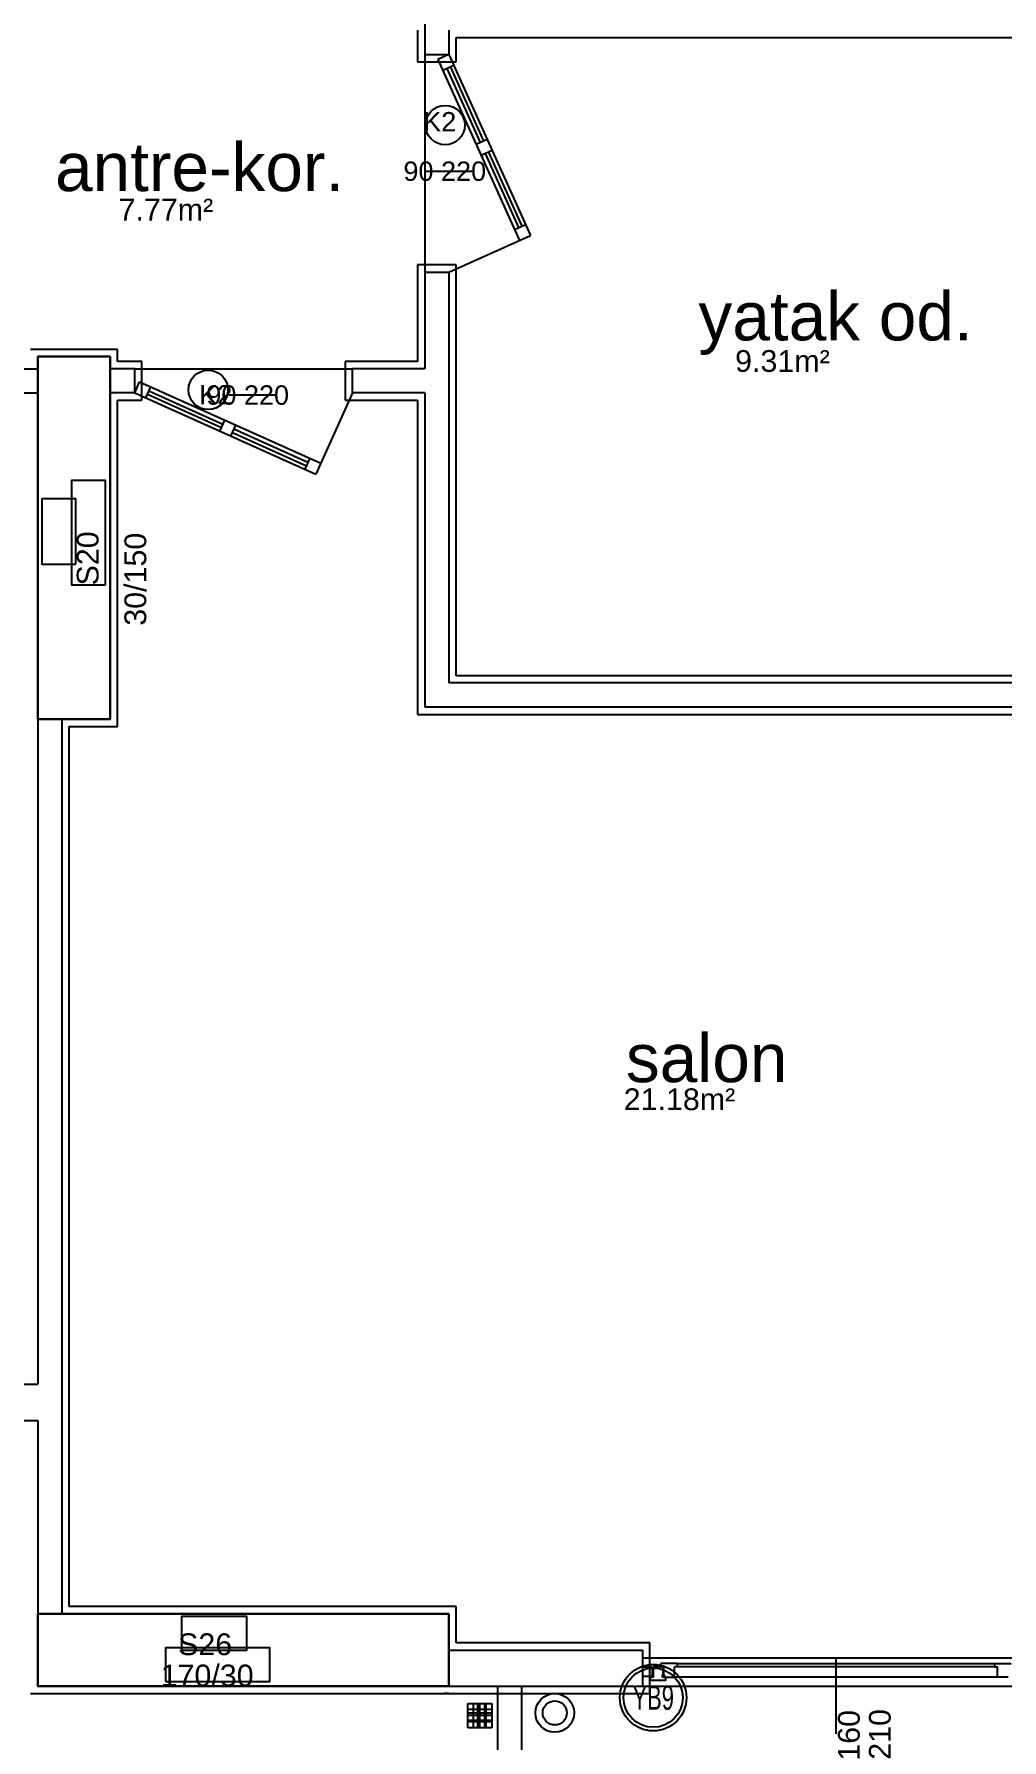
# Model space of a CAD drawing. Header units: centimetres. Extents: x -3962 to 30527, y -2 to 2802.
# Drawn here: x 13989 to 14389, y 427 to 1133 of the extents above; entities that cross this region are included whole.
import ezdxf
from ezdxf.enums import TextEntityAlignment as Align

# ---------------------------------------------------------------- set-up
doc = ezdxf.new("R2010")
doc.units = ezdxf.units.CM
for name, color, linetype in [('MTY-YAGMURSU-KOLON NO', 7, 'CONTINUOUS'), ('ROTAS-MIMARI', 8, 'CONTINUOUS'), ('ROTAS-MIMARI-KOLON', 8, 'CONTINUOUS'), ('ROTAS-MIMARI-YAZI', 8, 'CONTINUOUS'), ('ROTAS-PISSU-KOLONNO', 211, 'CONTINUOUS')]:
    doc.layers.add(name, color=color, linetype=linetype)
doc.styles.add('ANOTATIVO', font='arial.ttf')
doc.styles.add('ROTAS', font='arial.ttf')

# ---------------------------------------------------------------- blocks, each defined once
blk = doc.blocks.new('MTY-KOLON NO YAGMUR')
at = {"layer": 'MTY-YAGMURSU-KOLON NO', "linetype": 'Continuous', "ltscale": 100}
blk.add_circle((0, 0), 27.5, dxfattribs=at)
at = {"layer": 'MTY-YAGMURSU-KOLON NO', "color": 7, "linetype": 'Continuous', "ltscale": 100}
blk.add_circle((0, 0), 24.5, dxfattribs=at)
at = {"style": 'ANOTATIVO', "width": 0.65}
blk.add_attdef('K', text='', height=20, dxfattribs=at).set_placement((0, 0), align=Align.MIDDLE_CENTER)

msp = doc.modelspace()

# ---------------------------------------------------------------- linework, layer by layer
at = {"layer": 'ROTAS-MIMARI'}
for p, q in [((14150.82, 1154.24), (14150.82, 1124.24)), ((14147.82, 1134.24), (14147.82, 1121.24)), ((14160.82, 1134.24), (14160.82, 1124.24)), ((14163.82, 1121.24), (14163.82, 1131.24)), ((14163.82, 1131.24), (14210.82, 1131.24)), ((14210.82, 1131.24), (14485.82, 1131.24)), ((14150.82, 1124.24), (14160.82, 1124.24)), ((14150.82, 1124.24), (14150.82, 1034.24)), ((14160.82, 1124.24), (14156.26, 1122.19)), ((14156.26, 1122.19), (14189.91, 1047.31)), ((14160.82, 1124.24), (14194.47, 1049.35)), ((14147.82, 1121.24), (14163.82, 1121.24)), ((14162.87, 1119.68), (14158.31, 1117.63)), ((14159.95, 1118.36), (14173.7, 1087.76)), ((14161.39, 1119.01), (14175.14, 1088.41)), ((14176.62, 1089.08), (14172.06, 1087.03)), ((14178.67, 1084.51), (14174.11, 1082.47)), ((14175.75, 1083.2), (14189.5, 1052.6)), ((14177.19, 1083.85), (14190.94, 1053.25)), ((14170.3, 1075.84), (14150.97, 1075.84)), ((14187.86, 1051.87), (14192.42, 1053.92)), ((14160.82, 1034.24), (14194.47, 1049.35)), ((14163.82, 1037.24), (14147.82, 1037.24)), ((14147.82, 1037.24), (14147.82, 997.24)), ((14163.82, 867.24), (14163.82, 1037.24)), ((14150.82, 1034.24), (14150.82, 994.24)), ((14150.82, 1034.24), (14160.82, 1034.24)), ((14160.82, 1034.24), (14160.82, 864.24)), ((14023.82, 1002.24), (13987.82, 1002.24)), ((14023.82, 997.24), (14023.82, 1002.24)), ((14033.9, 997.24), (14023.82, 997.24)), ((14033.9, 981.24), (14033.9, 997.24)), ((14147.82, 997.24), (14117.9, 997.24)), ((14117.9, 997.24), (14117.9, 981.24)), ((13980.32, 994.24), (13990.82, 994.24)), ((14030.9, 994.24), (14020.82, 994.24)), ((14030.9, 984.24), (14030.9, 994.24)), ((14030.9, 994.24), (14120.9, 994.24)), ((14030.9, 984.24), (14032.95, 988.8)), ((14032.95, 988.8), (14107.83, 955.15)), ((14150.82, 994.24), (14120.9, 994.24)), ((14120.9, 984.24), (14120.9, 994.24)), ((13980.32, 984.24), (13990.82, 984.24)), ((14030.9, 984.24), (14020.82, 984.24)), ((14023.82, 846.24), (14023.82, 981.24)), ((14023.82, 981.24), (14033.9, 981.24)), ((14030.9, 984.24), (14105.78, 950.59)), ((14035.46, 982.19), (14037.51, 986.75)), ((14036.13, 983.67), (14066.73, 969.92)), ((14036.77, 985.11), (14067.37, 971.36)), ((14089.08, 983.23), (14069.75, 983.23)), ((14120.9, 984.24), (14105.78, 950.59)), ((14117.9, 981.24), (14147.82, 981.24)), ((14150.82, 984.24), (14120.9, 984.24)), ((14147.82, 981.24), (14147.82, 851.24)), ((14150.82, 984.24), (14150.82, 854.24)), ((14066.06, 968.44), (14068.11, 973)), ((14070.62, 966.39), (14072.67, 970.95)), ((14071.29, 967.87), (14101.89, 954.12)), ((14071.93, 969.31), (14102.53, 955.56)), ((14103.27, 957.2), (14101.22, 952.64)), ((14490.82, 864.24), (14160.82, 864.24)), ((14487.82, 867.24), (14163.82, 867.24)), ((14490.82, 854.24), (14150.82, 854.24)), ((13990.82, 849.24), (13990.82, 574.24)), ((14000.82, 849.24), (14000.82, 479.24)), ((14147.82, 851.24), (14427.82, 851.24)), ((14003.82, 482.24), (14003.82, 846.24)), ((14003.82, 846.24), (14023.82, 846.24)), ((13960.82, 574.24), (13990.82, 574.24)), ((13960.82, 559.24), (13990.82, 559.24)), ((13990.82, 559.24), (13990.82, 479.24)), ((14163.82, 482.24), (14003.82, 482.24)), ((14163.82, 467.24), (14163.82, 482.24)), ((14243.82, 467.24), (14163.82, 467.24)), ((14243.82, 446.24), (14243.82, 467.24)), ((14160.82, 464.24), (14165.82, 464.24)), ((14160.82, 464.24), (14240.82, 464.24)), ((14240.82, 464.24), (14240.82, 449.24)), ((14240.82, 461.05), (14400.82, 461.05)), ((14248.42, 457.24), (14248.42, 458.64)), ((14255.22, 458.64), (14248.42, 458.64)), ((14255.22, 458.64), (14386.42, 458.64)), ((14255.22, 457.24), (14255.22, 458.64)), ((14320.82, 429.6), (14320.82, 461.05)), ((14386.42, 458.64), (14393.22, 458.64)), ((14386.42, 457.24), (14386.42, 458.64)), ((14240.82, 457.24), (14244.82, 457.24)), ((14244.82, 453.24), (14240.82, 453.24)), ((14244.12, 451.64), (14244.12, 453.04)), ((14245.32, 453.04), (14244.12, 453.04)), ((14250.52, 451.64), (14244.12, 451.64)), ((14244.82, 457.24), (14244.82, 453.24)), ((14249.32, 457.24), (14245.32, 457.24)), ((14245.32, 453.04), (14245.32, 457.24)), ((14248.42, 457.24), (14249.62, 457.24)), ((14249.32, 454.04), (14249.02, 454.04)), ((14249.02, 453.04), (14249.02, 454.04)), ((14250.52, 453.04), (14249.02, 453.04)), ((14249.32, 454.04), (14249.32, 457.24)), ((14249.62, 454.04), (14249.62, 457.24)), ((14249.92, 454.04), (14249.62, 454.04)), ((14249.92, 453.54), (14249.62, 453.54)), ((14249.62, 453.04), (14249.62, 453.54)), ((14249.62, 453.04), (14254.02, 453.04)), ((14249.92, 453.54), (14249.92, 454.04)), ((14250.52, 451.64), (14250.52, 453.04)), ((14254.02, 453.04), (14254.02, 457.24)), ((14255.22, 457.24), (14254.02, 457.24)), ((14387.62, 453.04), (14254.02, 453.04)), ((14386.42, 457.24), (14255.22, 457.24)), ((14386.42, 457.24), (14387.62, 457.24)), ((14387.62, 453.04), (14387.62, 457.24)), ((14392.02, 453.04), (14387.62, 453.04)), ((13987.82, 446.24), (14160.82, 446.24)), ((14160.82, 446.24), (14158.82, 446.24)), ((14158.82, 446.24), (14243.82, 446.24)), ((14160.82, 449.24), (14165.82, 449.24)), ((14160.82, 449.24), (14240.82, 449.24)), ((14240.82, 449.24), (14400.82, 449.24)), ((14168.55, 432.11), (14168.55, 442.11)), ((14168.55, 442.11), (14178.55, 442.11)), ((14168.55, 432.11), (14168.55, 442.11)), ((14168.55, 442.11), (14178.55, 442.11)), ((14178.55, 439.64), (14168.55, 439.64)), ((14178.55, 438.11), (14168.55, 438.11)), ((14170.85, 442.11), (14170.85, 432.11)), ((14172.55, 442.11), (14172.55, 432.11)), ((14173.47, 442.11), (14173.47, 432.11)), ((14175.55, 442.11), (14175.55, 432.11)), ((14176.08, 442.11), (14176.08, 432.11)), ((14178.55, 442.11), (14178.55, 432.11)), ((14178.55, 442.11), (14178.55, 432.11)), ((14178.55, 437.11), (14168.55, 437.11)), ((14178.55, 435.11), (14168.55, 435.11)), ((14178.55, 434.58), (14168.55, 434.58)), ((14178.55, 432.11), (14168.55, 432.11)), ((14178.55, 432.11), (14168.55, 432.11))]:
    msp.add_line(p, q, dxfattribs=at)
for points in [[(13990.82, 999.24), (14020.82, 999.24)], [(13990.82, 849.24), (13990.82, 999.24)], [(14020.82, 999.24), (14020.82, 849.24)], [(14020.82, 849.24), (13990.82, 849.24)], [(13990.82, 479.24), (14160.82, 479.24)], [(13990.82, 449.24), (13990.82, 479.24)], [(14160.82, 479.24), (14160.82, 449.24)], [(14160.82, 449.24), (13990.82, 449.24)], [(14180.82, 449.24), (14180.82, 339.24)], [(14190.82, 449.24), (14190.82, 329.24)]]:
    msp.add_lwpolyline(points, dxfattribs=at)
for centre, radius in [((14159.22, 1095.02), 8.14), ((14061.3, 985.48), 8.14), ((14204.56, 438.24), 8), ((14204.56, 438.24), 5)]:
    msp.add_circle(centre, radius, dxfattribs=at)
at = {"layer": 'ROTAS-MIMARI-KOLON'}
for points in [[(14020.82, 999.24), (13990.82, 999.24), (13990.82, 849.24), (14020.82, 849.24), (14020.82, 999.24)], [(14018.8, 904.83), (14018.8, 947.95), (14004.83, 947.95), (14004.83, 904.83), (14018.8, 904.83)], [(14006.5, 913.44), (14006.5, 940.46), (13992.54, 940.46), (13992.54, 913.44), (14006.5, 913.44)], [(14160.82, 479.24), (13990.82, 479.24), (13990.82, 449.24), (14160.82, 449.24), (14160.82, 479.24)], [(14050.26, 464.14), (14077.28, 464.14), (14077.28, 478.1), (14050.26, 478.1), (14050.26, 464.14)], [(14043.66, 451.24), (14086.77, 451.24), (14086.77, 465.21), (14043.66, 465.21), (14043.66, 451.24)]]:
    msp.add_lwpolyline(points, dxfattribs=at)

# ---------------------------------------------------------------- block references
at = {"layer": 'ROTAS-PISSU-KOLONNO'}
ref = msp.add_blockref('MTY-KOLON NO YAGMUR', (14245.24, 444.54), dxfattribs=dict(at, xscale=0.5, yscale=0.5))
ref.add_attrib('K', 'YB9', dxfattribs={"height": 10, "style": 'ANOTATIVO', "width": 0.65}).set_placement((14245.24, 444.54), align=Align.MIDDLE_CENTER)

# ---------------------------------------------------------------- texts
at = {"layer": 'ROTAS-MIMARI-YAZI', "style": 'ROTAS'}
for s, height, p in [('K2', 8, (14157, 1096.4)), ('antre-kor.', 20, (14057.72, 1077.69)), ('90 220', 8, (14159.08, 1075.94)), ('7.77m²', 9, (14043.78, 1060.03)), ('yatak od.', 20, (14320.64, 1015.95)), ('9.31m²', 9, (14298.66, 997.43)), ('K2', 8, (14064.39, 983.44)), ('90 220', 8, (14077.61, 983.35)), ('salon', 20, (14267.34, 709.13)), ('21.18m²', 9, (14256.11, 692.05)), ('S26', 9, (14060.01, 466.62)), ('170/30', 9, (14060.84, 453.72))]:
    msp.add_text(s, height=height, dxfattribs=at).set_placement(p, align=Align.MIDDLE_CENTER)
for s, p in [('S20', (14011.45, 915.77)), ('30/150', (14031.16, 907.16)), ('160', (14326.12, 428.95)), ('210', (14338.92, 429.34))]:
    msp.add_text(s, height=9, rotation=90, dxfattribs=at).set_placement(p, align=Align.MIDDLE_CENTER)

doc.saveas('drawing.dxf')
